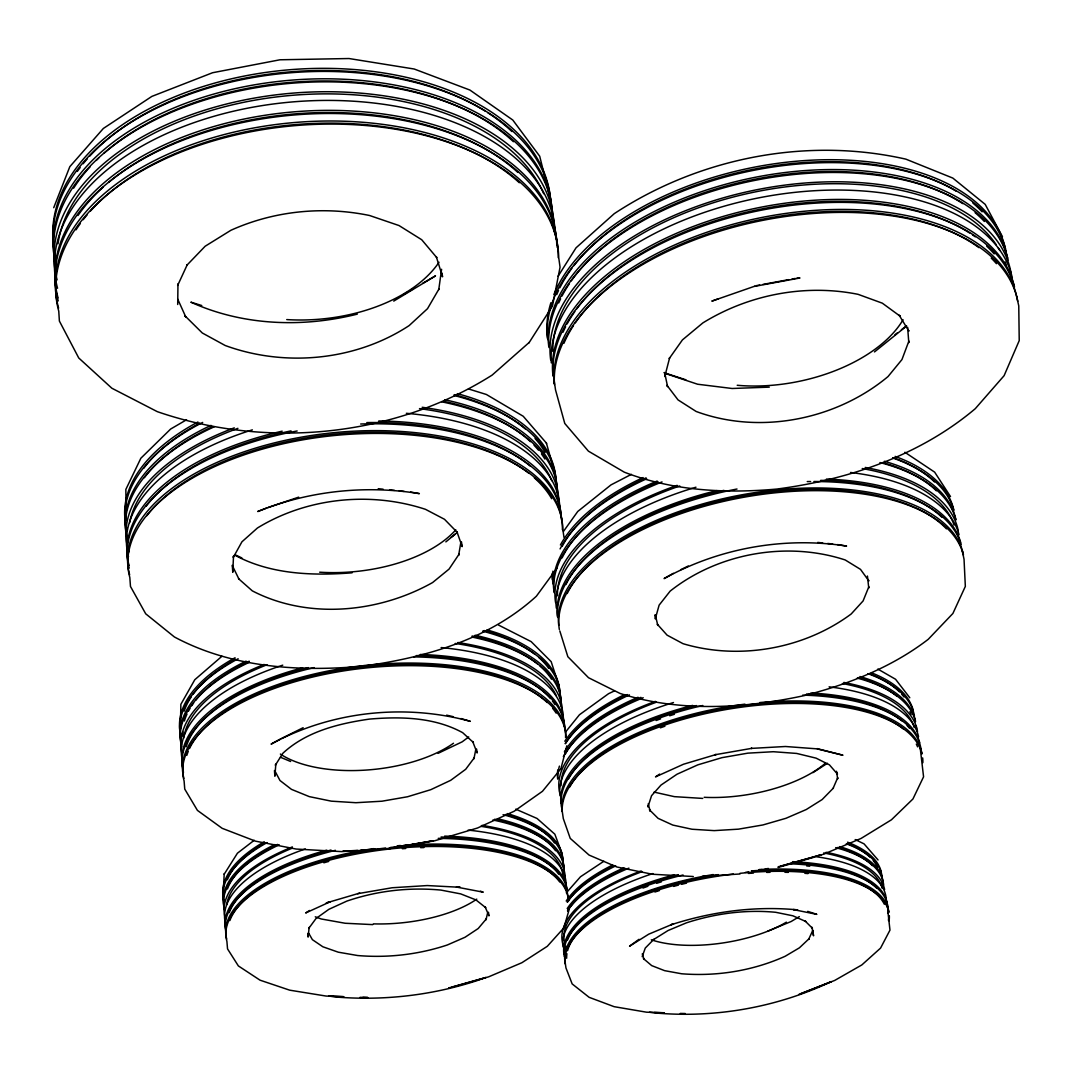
<?xml version="1.0" encoding="UTF-8"?>
<svg xmlns="http://www.w3.org/2000/svg" width="1073" height="1073" viewBox="0 0 1073 1073"><rect width="100%" height="100%" fill="white"/><g stroke="black" fill="none" stroke-linecap="round" stroke-linejoin="round"><path stroke-width="1.5" d="M177.702 304.491L177.97 283.916L177.675 285.418L187.198 264.83L186.769 265.353L205.171 246.227L230.923 230.266C274.151 210.804 323.174 205.895 369.555 215.499L399.008 225.545L421.716 239.735L436.778 257.627L436.389 256.983L442.545 276.794L441.969 273.038M180.398 728.46L180.868 704.317L194.79 679.719L221.937 656.274M224.19 874.213L237.428 853.209L254.207 840.28M223.251 893.098L224.217 873.61M441.593 269.269L438.75 289.683L438.964 288.986L427.523 308.662L409.148 325.588C355.606 360.743 285.096 367.422 225.196 345.506L202.301 332.992L184.932 315.811L185.777 316.951L177.742 299.166M460.773 542.858L458.667 555.197L459.177 554.003L449.051 569.106L432.62 582.532C378.756 612.817 308.112 619.818 252.303 590.861L238.514 578.682M552.555 305.483L560.052 267.19L558.698 257.466A252.168 148.49 -5 0 0 285.579 126.547A252.168 148.49 -5 0 0 58.76 311.183L59.391 321.068L78.745 357.98L111.86 388.225L157.275 411.643C266.788 449.399 393.845 437.248 492.145 375.094L529.297 342.354M475.755 749.705L473.931 758.772L474.387 757.672L465.695 769.287L450.687 780.326L430.81 789.674L407.552 796.756L381.961 801.209L355.901 802.711L331.289 801.155L309.279 796.622L291.454 789.352L279.973 780.5L275.52 772.104M642.191 956.647L645.275 948.063L654.034 939.157M487.518 913.338L486.002 919.816L486.404 918.796L478.209 928.521L465.011 937.265L447.374 944.964C418.564 954.554 387.889 958.082 357.644 955.533L338.263 952.18L322.852 946.775L312.391 939.666L308.756 933.309M560.978 768.483L566.826 745.815M563.942 927.609L569.213 909.341M53.717 207.706L69.825 166.664L103.357 128.452L151.87 96.396L212.561 72.736L280.013 59.78L349.02 58.532L414.218 69.021L469.907 90.052L512.787 120.028L539.719 156.242L549.483 195.729M812.851 930.278L808.613 939.438L809.163 938.634L799.398 947.835L785.181 956.258C752.911 970.797 716.885 976.564 681.65 973.774L664.589 970.649L651.687 965.606L643.398 958.565L644.041 959.436L642.271 953.87M833.077 788.414L837.731 777.643L837.651 778.864L836.538 771.272M558.081 276.244L576.027 247.836L614.239 213.675C699.073 157.785 806.547 136.633 905.88 159.153L952.824 178.078L985.202 204.38L1002.49 236.757M528.962 342.877L552.367 306.181M563.473 531.403L577.757 511.459L611.02 484.875L631.407 474.346M556.914 568.18L536.379 596.212C489.1 639.414 425.364 657.628 363.224 666.145C299.287 671.966 231.996 667.835 174.416 636.973L145.713 613.81L130.477 586.462L129.82 577.489A218.315 111.391 -5.7 0 1 328.982 436.081A218.315 111.391 -5.7 0 1 562.802 529.15L563.969 537.305M565.511 732.081L579.46 714.752L608.552 693.695L614.494 690.891M560.696 768.992L542.469 791.297L514.208 811.215L477.525 828.007L434.645 840.789L388.506 848.77L341.522 851.6L296.188 849.051L255.575 841.178L222.165 828.316L197.432 810.397L184.757 789.111L184.087 780.903A192.51 86.645 -6.1 0 1 361.534 668.452A192.51 86.645 -6.1 0 1 565.94 737.057M566.316 892.83L580.493 876.762L603.844 861.257M563.687 928.078L547.297 946.306L521.88 962.722L488.617 976.846L451.827 987.214M833.439 788.038L822.146 799.559L806.252 809.538L785.946 818.297L762.943 824.949L738.452 829.161L714.189 830.623L691.991 829.241L672.798 825.07L658.084 818.35L649.38 809.739M905.92 326.594L874.468 351.931M445.845 541.892L457.406 532.315M894.949 334.749L897.524 332.751M901.4 329.746L906.578 325.749M451.049 537.358L455.14 534.193M468.713 736.95L462.181 741.819L438.039 753.353M638.998 939.304L629.569 946.185L648.696 934.194L673.764 923.679L670.853 924.832C711.64 911.621 754.936 905.746 797.708 909.877L793.323 909.582L816.848 914.357L807.714 911.366M659.64 774.089L655.509 776.879L683.514 764.231L716.16 754.493L714.94 754.762L751.958 748.31L751.033 748.418L785.463 746.5L816.875 748.833L842.949 755.218L816.969 748.578M812.945 772.64L827.417 763.279M309.614 910.481L305.644 912.975L330.122 901.803L326.205 902.956L359.723 893.085M653.725 939.479L668.05 930.532L686.505 922.807C715.181 913.525 745.601 909.408 775.672 912.291L792.92 915.805L805.85 921.519L805.045 920.929L812.435 928.306L811.979 927.26L813.549 935.804L812.744 930.827M799.331 916.61L791.177 921.506L767.879 931.096M186.568 419.758L170.647 429.039L140.845 458.251L125.849 489.436L126.198 520.204M404.239 294.029L407.083 292.379M409.913 290.729L412.756 289.08M422.708 283.299L435.49 275.868L393.751 301.097M673.375 573.331L664.093 578.602C719.111 548.008 784.39 536.446 846.584 546.077L837.503 544.574M280.335 739.109L271.093 744.125C331.061 711.238 404.467 703.392 470.323 721.338L460.894 718.548M281.663 738.398L303.136 727.709M680.832 569.669L688.276 566.008M823.675 854.188L861.096 838.429L891.435 819.799L912.935 798.983L923.571 776.812L920.299 748.726M800.431 993.813L831.307 981.621C778.032 1006.782 718.293 1017.767 659.533 1013.314L649.527 1012.228M266.694 508.012L257.735 511.526C308.729 490.871 365.088 484.875 419.369 493.62L410.624 492.064M718.481 298.75L711.842 301.137L754.869 286.156M268.21 507.489L298.67 497.148M816.929 856.133L821.288 854.685L780.634 866.26M798.889 994.43L834.727 980.427L861.847 964.922L880.571 948.089L889.973 930.117L888.015 912.68M823.487 854.256L778.207 866.783M778.086 867.467L814.273 857.166M450.231 987.656L448.796 987.938L485.921 977.476L477.244 980.561C432.271 995.261 384.51 1000.774 337.351 997.125L328.727 996.079L343.387 996.616M357.296 314.134C302.345 327.882 242.833 325.709 190.86 302.17L201.764 305.537M756.452 285.619L759.684 285.016M762.93 284.412L788.803 279.637M792.048 279.047L795.281 278.444M754.507 286.384L799.975 277.987L796.89 278.148M388.131 848.569L433.009 840.776L388.01 848.743M357.617 893.702L392.181 887.747L427.269 885.56L460.223 887.291L456.414 887.036L483.226 892.186L480.396 891.167M745.453 872.389L748.726 871.826M752.012 871.263L755.285 870.699M758.557 870.149L761.83 869.586M765.103 869.023L768.375 868.459M702.225 876.346L739.981 873.985M357.51 850.366L342.904 851.238L347.504 851.184M360.756 850.165L375.376 849.293M378.621 849.092L388.359 848.502M352.092 572.808C312.458 575.933 270.248 574.417 234.571 555.036M769.287 387.138L732.121 388.493L697.611 384.228L664.925 373.337M702.721 798.419L674.354 796.649L654.074 792.102M685.258 1013.529L680.242 1013.435M362.915 997.354L367.798 997.528L360.059 997.34M343.897 996.737L326.125 996.066L289.67 990.164L260.055 980.185L238.367 965.928L227.543 948.908L226.899 941.356A172.163 69.329 -6.3 0 1 386.857 849.32A172.163 69.329 -6.3 0 1 568.422 901.293M654.396 1012.402L664.147 1012.764M664.187 1012.845L646.509 1012.188L614.145 1006.675L589.131 997.327L572.164 983.928L565.954 967.926L564.934 960.697M372.747 924.618L345.117 923.249L321.216 918.971L315.274 916.798M693.279 876.52L652.317 874.24L616.814 866.984L589.077 855.074L570.246 838.402L563.312 818.619L562.172 810.799A182.33 77.873 -9.3 0 1 731.598 708.623A182.33 77.873 -9.3 0 1 921.814 753.246M817.72 542.428L822.696 542.951M827.685 543.461L832.661 543.984M378.246 488.684L383.101 489.194M389.579 489.865L394.435 490.374M399.29 490.884L404.145 491.394M446.636 715.155L452.98 716.616M468.472 388.936L486.391 394.488L523.222 416.257L546.385 443.055L554.754 472.737M664.013 372.666L685.862 379.802M904.874 452.256L934.65 472.147L950.504 496.571M476.197 900.006L460.706 893.889L440.99 890.094C409.269 887.076 376.999 890.764 346.834 901.105L328.888 909.314L316.039 918.488L308.716 928.44L309.172 927.394L308.085 937.105L307.83 933.416M280.469 757.256L290.635 761.495M515.751 809.163L537.037 818.458L554.835 834.19L561.85 853.035M498.476 625.023L531.148 641.614L551.16 661.665L558.631 684.695M236.087 555.184L241.894 557.973M855.194 839.555L864.047 843.861L878.063 859.969M877.835 669.069L895.553 679.249L909.797 697.772M475.782 899.778L485.734 907.691L485.09 906.765L488.966 915.873L488.456 912.224M457.326 532.436L444.477 519.278L425.471 509.326C370.453 491.193 306.972 497.604 257.44 527.996L241.935 541.811L233.27 557.424L233.512 556.042L232.774 572.258L232.345 566.034M649.795 810.155L650.265 811.282L648.172 803.878M238.971 579.152L232.197 565.337M908.657 330.444L908.911 331.155L899.161 315.194L900.126 316.186L882.328 303.176L858.092 294.337C805.179 283.674 748.686 294.592 702.869 322.906L682.428 339.9L669.244 358.53L669.592 357.953L664.777 376.516L664.925 375.04M456.991 531.846L462.155 546.626L461.457 541.838M868.272 579.728L868.862 580.949L860.492 569.361L845.189 559.958C786.992 540.872 718.159 553.051 670.156 591.116L659.117 605.145L655.295 618.839L655.026 614.883M836.967 773.016L837.49 774.143L829.429 764.848L816.084 758.142L796.635 753.434L773.325 751.717L747.827 753.152L721.955 757.659L697.839 764.848L677.009 774.223L661.008 785.06L651.552 795.683L647.944 806.95L648.065 805.716M546.385 443.055L546.573 443.739M559.824 630.978L567.845 656.716L588.527 677.72L620.114 693.48C679.813 712.351 743.897 708.609 804.388 695.572C848.595 684.212 891.784 667.326 928.239 639.307L952.891 613.474L965.338 586.408L964.037 559.221L962.36 551.388M655.335 615.205L657.843 625.452L657.306 624.231L667.084 635.149L683.045 643.693C739.27 660.458 804.093 648.937 851.197 613.971L863.094 600.934L868.848 586.743L868.768 588.071L867.427 576.027M1016.668 296.564L1018.76 305.885L1019.229 340.61L1004.113 375.657L975.263 408.692C919.561 455.663 848.475 479.644 777.04 489.033C725.576 493.687 672.959 490.911 624.325 472.187L588.393 451.143L564.774 423.459L555.532 389.928L554.285 381.331M664.63 372.479L667.58 386.642L666.963 385.328L678.029 399.894L696.149 411.469C759.872 435.034 836.189 419.798 888.042 376.543L901.95 359.576L908.871 341.107L908.791 342.569L907.624 327.238M476.573 749.008L477.136 752.978L472.697 741.537L473.421 742.516L462.664 732.671C434.297 717.14 400.792 716.429 369.327 719.111C338.531 723.578 306.261 731.504 282.856 753.273L275.305 765.25L275.828 764.11L274.876 776.208L274.46 770.521M455.81 529.821A119.009 62.06 -5.7 0 1 319.687 572.191M453.49 743.254A105.047 48.339 -6 0 1 280.375 754.051M825.11 763.453A99.655 43.577 -9.4 0 1 704.143 797.306M786.375 922.163A89.609 35.315 -8.9 0 1 651.324 939.787M476.774 899.134A94.142 38.856 -6.3 0 1 373.324 923.866M903.064 319.727A128.331 71.623 -11.6 0 1 737.218 385.274M439.018 262.255A137.143 82.339 -5 0 1 286.746 319.58M887.948 909.917A163.673 63.307 -8.9 0 1 887.693 913.284M564.25 956.472A163.673 63.307 -8.9 0 1 683.085 875.005M789.527 863.792A163.673 63.307 -8.9 0 1 887.76 906.564M888.86 916.852A163.82 63.119 -8.9 0 1 888.39 920.232M564.961 961.77A163.82 63.119 -8.9 0 1 713.25 874.549M759.174 869.546A163.82 63.119 -8.9 0 1 888.766 911.835M642.995 888.042A161.647 62.516 -8.9 0 1 647.877 886.271M656.783 883.28A161.647 62.516 -8.9 0 1 661.37 881.832M806.655 865.898A161.647 62.516 -8.9 0 1 809.766 866.219M565.659 950.732A161.58 62.596 -8.9 0 1 565.927 946.185M567.59 939.908A161.58 62.596 -8.9 0 1 678.444 874.683M793.323 862.652A161.58 62.596 -8.9 0 1 876.641 888.149M563.915 953.964A163.619 63.387 -8.9 0 1 674.568 874.777M792.531 861.659A163.619 63.387 -8.9 0 1 887.532 907.718M889.329 915.698A163.887 63.025 -8.9 0 1 889.088 920.728M565.243 963.97A163.887 63.025 -8.9 0 1 733.382 874.052M739.927 873.342A163.887 63.025 -8.9 0 1 888.913 912.399M654.919 892.012A161.849 62.247 -8.9 0 1 659.466 890.536M673.562 886.405A161.849 62.247 -8.9 0 1 678.377 885.131M681.61 884.313A161.849 62.247 -8.9 0 1 686.465 883.146M748.418 873.435A161.849 62.247 -8.9 0 1 753.447 873.073M766.726 872.416A161.849 62.247 -8.9 0 1 769.985 872.322M784.967 872.282A161.849 62.247 -8.9 0 1 788.36 872.376M804.844 873.315A161.849 62.247 -8.9 0 1 808.009 873.596M567.51 910.749A163.056 64.139 -8.9 0 1 628.899 868.137M835.693 847.63A163.056 64.139 -8.9 0 1 883.629 885.024M562.802 943.744A163.244 63.884 -8.9 0 1 641.198 870.954M826.103 852.297A163.244 63.884 -8.9 0 1 884.608 889.584M567.215 908.536A162.989 64.219 -8.9 0 1 623.936 867.869M839.636 846.61A162.989 64.219 -8.9 0 1 883.32 884.393M566.651 958.256A161.782 62.328 -8.9 0 1 566.933 953.723M567.59 950.624A161.782 62.328 -8.9 0 1 718.32 874.616M751.395 870.9A161.782 62.328 -8.9 0 1 884.353 904.271M562.976 946.923A163.418 63.656 -8.9 0 1 652.907 873.556M815.507 856.63A163.418 63.656 -8.9 0 1 886.218 900.73M564.21 940.793A161.218 63.079 -8.9 0 1 642.258 871.584M823.729 852.941A161.218 63.079 -8.9 0 1 882.221 888.31M567.671 910.91A160.963 63.414 -8.9 0 1 625.197 868.406M837.933 847.362A160.963 63.414 -8.9 0 1 872.416 865.629M882.261 882.301A162.841 64.407 -8.9 0 1 881.818 885.413M567.335 902.017A162.841 64.407 -8.9 0 1 615.728 865.884M846.275 843.794A162.841 64.407 -8.9 0 1 882.234 877.634M567.389 902.219A160.762 63.683 -8.9 0 1 613.957 865.509M847.576 843.606A160.762 63.683 -8.9 0 1 869.801 856.978M873.194 860.6A160.762 63.683 -8.9 0 1 877.312 866.944M881.832 875.461A162.788 64.487 -8.9 0 1 881.939 878.572M566.209 901.012A162.788 64.487 -8.9 0 1 612.562 865.039M847.563 842.198A162.788 64.487 -8.9 0 1 881.349 872.403M226.309 933.483A171.935 69.624 -6.3 0 1 335.406 850.326M438.227 838.362A171.935 69.624 -6.3 0 1 567.376 893.514M226.725 939.036A172.096 69.41 -6.3 0 1 373.726 848.636M397.117 845.819A172.096 69.41 -6.3 0 1 400.484 845.524M403.85 845.256A172.096 69.41 -6.3 0 1 568.113 899M229.26 912.64A169.722 68.846 -6.3 0 1 331.021 850.031M441.057 837.02A169.722 68.846 -6.3 0 1 558.684 874.133M226.135 931.176A171.868 69.705 -6.3 0 1 326.836 850.124M444.651 836.122A171.868 69.705 -6.3 0 1 567.067 891.234M323.858 862.799A170.017 68.457 -6.3 0 1 328.74 861.418M402.362 848.73A170.017 68.457 -6.3 0 1 405.701 848.475M420.643 847.67A170.017 68.457 -6.3 0 1 423.915 847.563M224.525 910.011A171.237 70.51 -6.3 0 1 279.221 844.786M492.923 820A171.237 70.51 -6.3 0 1 564.25 870.324M481.992 825.378A171.452 70.228 -6.3 0 1 564.988 882.167M225.089 917.361A171.452 70.228 -6.3 0 1 292.379 846.919M224.351 907.718A171.17 70.59 -6.3 0 1 274.581 844.572M497.51 818.726A171.17 70.59 -6.3 0 1 563.942 868.057M223.935 902.232A171.009 70.791 -6.3 0 1 267.11 842.6M503.076 814.675A171.009 70.791 -6.3 0 1 563.218 862.625M225.571 923.799A171.64 69.986 -6.3 0 1 305.336 848.931M468.11 830.113A171.64 69.986 -6.3 0 1 566.088 883.937M226.564 904.941A169.333 69.356 -6.3 0 1 292.124 848.207M480.878 826.317A169.333 69.356 -6.3 0 1 563.124 877.821M229.863 920.58A169.95 68.551 -6.3 0 1 385.583 848.005M390.505 847.442A169.95 68.551 -6.3 0 1 559.73 881.979M227.449 888.954A169.051 69.705 -6.3 0 1 277.572 844.424M494.599 819.262A169.051 69.705 -6.3 0 1 555.546 850.728M227.355 879.753A168.823 70 -6.3 0 1 263.381 843.727M505.826 814.447A168.823 70 -6.3 0 1 554.513 842.962M223.761 899.939A170.942 70.885 -6.3 0 1 264.253 841.755M507.288 813.589A170.942 70.885 -6.3 0 1 562.909 860.372M561.528 807.339A182.061 78.195 -9.3 0 1 702.775 705.511M802.725 695.13A182.061 78.195 -9.3 0 1 921.05 749.812M562.091 811.523A182.249 77.98 -9.3 0 1 744.97 704.156M759.764 702.56A182.249 77.98 -9.3 0 1 921.975 753.957M656.139 720.506A179.808 77.229 -9.3 0 1 660.579 718.883M669.726 715.771A179.808 77.229 -9.3 0 1 674.407 714.283M568.583 778.824A179.728 77.323 -9.3 0 1 696.471 705.565M806.547 693.976A179.728 77.323 -9.3 0 1 901.856 720.815M907.114 725.589A179.728 77.323 -9.3 0 1 909.394 728.111M560.978 803.382A181.994 78.302 -9.3 0 1 692.595 705.404M810.812 692.997A181.994 78.302 -9.3 0 1 919.709 742.744M922.673 757.914A182.33 77.873 -9.3 0 1 922.86 762.675M660.391 727.829A180.063 76.907 -9.3 0 1 664.898 726.233M916.221 725.683A181.297 79.161 -9.4 0 1 916.436 728.902M557.772 778.327A181.297 79.161 -9.4 0 1 559.435 766.109M563.352 756.68A181.297 79.161 -9.4 0 1 643.21 697.732M857.247 678.082A181.297 79.161 -9.4 0 1 915.349 720.935M559.57 792.223A181.538 78.852 -9.4 0 1 655.348 701.366M843.807 682.455A181.538 78.852 -9.4 0 1 917.522 731.638M557.692 779.132A181.216 79.254 -9.4 0 1 557.772 769.931M564.398 751.838A181.216 79.254 -9.4 0 1 638.059 697.276M859.916 676.54A181.216 79.254 -9.4 0 1 915.537 721.727M559.945 795.75A181.753 78.597 -9.3 0 1 673.482 702.533M829.094 686.841A181.753 78.597 -9.3 0 1 918.555 736.695M561.045 785.677A179.285 77.873 -9.4 0 1 656.421 702.185M842.439 683.528A179.285 77.873 -9.4 0 1 914.196 727.44M569.709 787.045A179.982 77.001 -9.3 0 1 725.75 708.126A179.982 77.001 -9.3 0 1 903.479 729.023M916.329 744.139A179.982 77.001 -9.3 0 1 917.589 746.848M565.216 754.292A178.963 78.262 -9.4 0 1 640.903 697.37M858.333 677.559A178.963 78.262 -9.4 0 1 897.028 696.35M909.877 711.748A178.963 78.262 -9.4 0 1 911.138 714.484M565.136 743.616A181.042 79.469 -9.4 0 1 629.408 694.875M867.722 673.616A181.042 79.469 -9.4 0 1 914.411 716.08M565.538 743.589A178.722 78.57 -9.4 0 1 627.437 694.566M869.68 673.737A178.722 78.57 -9.4 0 1 899.442 691.857M901.843 694.379A178.722 78.57 -9.4 0 1 903.989 696.967M564.814 741.215A180.961 79.563 -9.4 0 1 624.54 694.593M871.424 672.771A180.961 79.563 -9.4 0 1 913.271 710.567M183.483 772.345A192.215 86.993 -6 0 1 314.161 667.607M413.789 656.891A192.215 86.993 -6 0 1 564.774 728.621M363.492 665.595A192.416 86.752 -6.1 0 1 565.551 737.58M183.912 778.381A192.416 86.752 -6.1 0 1 361.856 665.77M186.192 746.768A189.747 86.014 -6 0 1 308.434 667.607M416.351 655.59A189.747 86.014 -6 0 1 550.489 698.617M552.434 701.004A189.747 86.014 -6 0 1 555.009 704.626M183.309 769.837A192.134 87.101 -6 0 1 302.707 667.795M420.308 654.463A192.134 87.101 -6 0 1 564.438 726.139M472.026 637.054A191.356 88.013 -6 0 1 561.273 706.49M181.686 746.835A191.356 88.013 -6 0 1 249.405 662.242M457.849 642.512A191.624 87.704 -6 0 1 562.359 714.363M182.249 754.815A191.624 87.704 -6 0 1 264.092 664.442M181.511 744.34A191.276 88.12 -6 0 1 246.119 661.142M475.098 635.243A191.276 88.12 -6 0 1 560.964 700.991M182.558 736.024A188.902 87.02 -6 0 1 182.49 732.711M184.368 721.029A188.902 87.02 -6 0 1 186.997 714.095M188.392 711.292A188.902 87.02 -6 0 1 189.961 708.502M191.718 705.712A188.902 87.02 -6 0 1 193.65 702.936M195.755 700.173A188.902 87.02 -6 0 1 249.258 661.209M472.093 636.007A188.902 87.02 -6 0 1 537.439 663.865M540.095 666.105A188.902 87.02 -6 0 1 551.535 679.209M182.665 735.22A188.982 86.913 -6 0 1 182.866 731.893M482.582 631.139A191.074 88.348 -6 0 1 560.119 698.161M181.096 738.372A191.074 88.348 -6 0 1 238.152 658.768M182.745 761.817A191.866 87.423 -6 0 1 282.749 665.166M441.137 647.569A191.866 87.423 -6 0 1 563.338 718.226M183.631 738.251A189.25 86.605 -6 0 1 267.083 664.724M455.207 643.465A189.25 86.605 -6 0 1 556.297 695.72M186.809 755.405A190.028 85.666 -6.1 0 1 188.271 751.328M189.478 748.578A190.028 85.666 -6.1 0 1 355.713 667.728A190.028 85.666 -6.1 0 1 547.203 702.533M552.649 708.354A190.028 85.666 -6.1 0 1 556.176 713.143M184.194 711.117A188.62 87.342 -6 0 1 191.088 697.128M193.019 694.338A188.62 87.342 -6 0 1 235.443 659.265M483.99 630.562A188.62 87.342 -6 0 1 534.917 654.275M538.941 657.628A188.62 87.342 -6 0 1 548.705 668.331M180.921 735.89A190.994 88.455 -6 0 1 235.067 657.762M487.048 629.905A190.994 88.455 -6 0 1 559.811 692.662M557.692 617.471A205.184 99.011 -10.1 0 1 737.017 489.02M807.258 481.576A205.184 99.011 -10.1 0 1 810.584 481.536M813.87 481.522A205.184 99.011 -10.1 0 1 960.456 542.549M558.738 625.331A205.412 98.756 -10.1 0 1 745.722 494.116A205.412 98.756 -10.1 0 1 963.46 555.076M565.914 584.597A202.529 97.884 -10.1 0 1 723.899 490.374M820.684 480.369A202.529 97.884 -10.1 0 1 942.081 517.427M557.504 616.479A205.077 99.132 -10.1 0 1 716.952 490.576M826.438 479.068A205.077 99.132 -10.1 0 1 961.22 544.668M559.341 629.529A205.506 98.649 -10.1 0 1 741.215 497.724A205.506 98.649 -10.1 0 1 963.286 554.513M554.178 592.658A204.205 100.124 -10.1 0 1 662.028 481.925M879.914 462.557A204.205 100.124 -10.1 0 1 955.735 519.345M555.573 602.543A204.514 99.776 -10.1 0 1 677.17 485.358M865.2 467.452A204.514 99.776 -10.1 0 1 958.243 530.786M554.057 591.706A204.111 100.218 -10.1 0 1 657.186 481.053M884.353 461.269A204.111 100.218 -10.1 0 1 955.922 520.003M552.957 583.913A203.883 100.486 -10.1 0 1 552.944 571.131M560.079 548.933A203.883 100.486 -10.1 0 1 646.643 478.786M892.615 457.956A203.883 100.486 -10.1 0 1 953.87 510.627M556.351 608.176A204.782 99.467 -10.1 0 1 695.961 487.209M850.513 472.482A204.782 99.467 -10.1 0 1 959.061 534.797M557.464 595.77A201.965 98.528 -10.1 0 1 679.759 485.975M862.249 468.552A201.965 98.528 -10.1 0 1 954.058 525.046M552.421 579.715A203.79 100.58 -10.2 0 1 552.219 573.317M560.414 545.004A203.79 100.58 -10.2 0 1 643.116 477.565M895.137 456.414A203.79 100.58 -10.2 0 1 953.709 509.675M567.188 593.557A202.851 97.522 -10.1 0 1 747.116 495.27A202.851 97.522 -10.1 0 1 946.466 528.855M562.118 557.88A201.563 98.971 -10.1 0 1 658.46 482.126M882.663 462.584A201.563 98.971 -10.1 0 1 936.421 490.804M562.158 546.425A201.255 99.333 -10.2 0 1 646.094 477.847M893.299 457.675A201.255 99.333 -10.2 0 1 934.556 481.992M129.229 568.127A217.953 111.793 -5.6 0 1 297.154 430.984M360.676 424.009A217.953 111.793 -5.6 0 1 561.487 519.936M129.645 574.726A218.208 111.512 -5.6 0 1 331.798 432.888A218.208 111.512 -5.6 0 1 562.4 529.646M146.263 506.134A215.137 110.519 -5.6 0 1 291.038 430.903M366.805 422.588A215.137 110.519 -5.6 0 1 530.411 466.192M129.055 565.377A217.846 111.914 -5.6 0 1 282.186 431.172M378.756 420.978A217.846 111.914 -5.6 0 1 561.099 517.24M127.459 540.255A216.853 112.973 -5.6 0 1 214.372 426.732M441.781 401.839A216.853 112.973 -5.6 0 1 557.571 492.494M422.158 407.284A217.189 112.611 -5.6 0 1 558.792 504.31M128.908 551.951A217.189 112.611 -5.6 0 1 234.29 427.859M444.906 399.773A216.746 113.081 -5.6 0 1 557.182 492.896M127.285 537.533A216.746 113.081 -5.6 0 1 210.979 425.377M126.882 531.028A216.491 113.362 -5.6 0 1 202.676 422.44M454.322 395.535A216.491 113.362 -5.6 0 1 556.27 483.4M128.492 556.619A217.497 112.289 -5.6 0 1 252.343 429.857M406.345 413.306A217.497 112.289 -5.6 0 1 559.865 508.602M129.685 522.591A214.493 111.203 -5.6 0 1 237.911 428.342M419.503 408.612A214.493 111.203 -5.6 0 1 551.75 480.691M457.313 393.643A216.384 113.47 -5.6 0 1 555.894 483.829M126.708 528.318A216.384 113.47 -5.6 0 1 197.915 422.011M146.894 515.67A215.499 110.117 -5.6 0 1 329.29 434.739A215.499 110.117 -5.6 0 1 528.962 473.367M534.354 477.861A215.499 110.117 -5.6 0 1 551.67 498.69M144.359 477.713A214.05 111.672 -5.6 0 1 212.709 426.544M443.578 401.262A214.05 111.672 -5.6 0 1 530.438 441.66M534.072 445.255A214.05 111.672 -5.6 0 1 538.485 450.177M541.449 453.959A214.05 111.672 -5.6 0 1 544.91 459.07M143.728 468.311A213.688 112.048 -5.6 0 1 199.806 423.097M454.161 394.649A213.688 112.048 -5.6 0 1 525.247 428.905M535.051 438.468A213.688 112.048 -5.6 0 1 545.138 452.471M553.172 376.449A235.175 129.337 -11.4 0 1 762.286 210.013A235.175 129.337 -11.4 0 1 1014.401 286.907M554.191 383.53A235.47 129.042 -11.4 0 1 766.323 216.612A235.47 129.042 -11.4 0 1 1016.748 296.859M563.043 332.174A232.117 127.848 -11.4 0 1 565.632 326.715M567.081 323.966A232.117 127.848 -11.4 0 1 574.793 311.599M576.751 308.863A232.117 127.848 -11.4 0 1 969.563 232.948M972.46 234.853A232.117 127.848 -11.4 0 1 975.263 236.811M986.704 246.16A232.117 127.848 -11.4 0 1 994.175 253.912M552.93 375.201A235.041 129.457 -11.4 0 1 763.185 206.781A235.041 129.457 -11.4 0 1 1014.481 287.215M554.459 384.697A235.604 128.908 -11.4 0 1 769.851 219.026A235.604 128.908 -11.4 0 1 1017.74 301.285M550.664 359.804A234.29 130.209 -11.5 0 1 761.267 188.861A234.29 130.209 -11.5 0 1 1011.115 273.494M548.746 346.364A233.766 130.718 -11.5 0 1 758.906 176.576A233.766 130.718 -11.5 0 1 1008.043 260.109M547.766 339.618A233.471 131.013 -11.5 0 1 756.143 169.856A233.471 131.013 -11.5 0 1 1006.139 251.793M548.987 347.558A233.901 130.598 -11.5 0 1 756.586 180.049A233.901 130.598 -11.5 0 1 1007.627 258.124M558.711 302.948A230.856 129.082 -11.5 0 1 560.602 298.831M561.984 296.068A230.856 129.082 -11.5 0 1 569.414 283.594M571.319 280.831A230.856 129.082 -11.5 0 1 962.857 203.655M975.116 212.709A230.856 129.082 -11.5 0 1 984.37 221.454M551.307 362.902A234.638 129.86 -11.4 0 1 764.244 196.815A234.638 129.86 -11.4 0 1 1012.349 278.175M552.877 351.408A231.379 128.572 -11.5 0 1 740.907 195.098A231.379 128.572 -11.5 0 1 996.294 244.805M998.078 247.568A231.379 128.572 -11.5 0 1 999.741 250.385M1005.025 261.96A231.379 128.572 -11.5 0 1 1006.018 264.91M547.565 338.438A233.351 131.134 -11.5 0 1 550.892 302.747M553.883 294.512A233.351 131.134 -11.5 0 1 791.673 161.674A233.351 131.134 -11.5 0 1 1005.481 249.003M563.902 343.333A232.546 127.419 -11.4 0 1 573.492 325.575M575.329 322.839A232.546 127.419 -11.4 0 1 766.954 218.356A232.546 127.419 -11.4 0 1 978.884 247.622M991.251 258.124A232.546 127.419 -11.4 0 1 996.455 263.676M556.699 294.646A230.44 129.484 -11.5 0 1 558.51 290.528M559.838 287.765A230.44 129.484 -11.5 0 1 571.842 268.357M573.921 265.621A230.44 129.484 -11.5 0 1 956.164 191.155M972.889 203.052A230.44 129.484 -11.5 0 1 982.13 211.837M58.224 300.909A251.686 148.946 -4.9 0 1 284.519 115.897A251.686 148.946 -4.9 0 1 557.195 247.367M58.599 308.166A252.034 148.624 -4.9 0 1 287.953 123.127A252.034 148.624 -4.9 0 1 558.268 257.681M77.953 215.539A248.399 147.216 -4.9 0 1 103.276 187.051M108.614 182.41A248.399 147.216 -4.9 0 1 517.843 172.418M58.063 297.892A251.538 149.08 -4.9 0 1 284.211 112.772A251.538 149.08 -4.9 0 1 556.753 244.403M56.601 270.316A250.224 150.274 -4.9 0 1 284.05 83.935A250.224 150.274 -4.9 0 1 552.729 220.542M57.11 279.879A250.68 149.858 -4.9 0 1 286.384 93.7A250.68 149.858 -4.9 0 1 554.097 231.54M56.44 267.338A250.076 150.408 -4.8 0 1 281.072 81.119A250.076 150.408 -4.8 0 1 552.273 214.385M56.064 260.189A249.741 150.703 -4.8 0 1 280.335 73.729A249.741 150.703 -4.8 0 1 551.214 207.371M73.635 188.164A246.964 148.517 -4.8 0 1 90.306 166.57M96.248 160.44A246.964 148.517 -4.8 0 1 98.743 158.026M103.92 153.291A246.964 148.517 -4.8 0 1 513.417 141.716M57.553 288.261A251.082 149.496 -4.9 0 1 283.218 102.807A251.082 149.496 -4.9 0 1 555.345 234.947M58.009 243.799A247.555 147.98 -4.9 0 1 284.265 96.06A247.555 147.98 -4.9 0 1 543.689 193.717M76.009 229.85A248.882 146.76 -4.9 0 1 80.354 223.492M83.211 219.697A248.882 146.76 -4.9 0 1 87.289 214.654M90.561 210.925A248.882 146.76 -4.9 0 1 519.319 182.745M77.336 171.412A246.482 148.946 -4.8 0 1 80.153 167.576M83.157 163.753A246.482 148.946 -4.8 0 1 87.423 158.71M89.676 156.202A246.482 148.946 -4.8 0 1 485.023 110.962M487.893 112.786A246.482 148.946 -4.8 0 1 511.955 131.563M55.903 257.225A249.593 150.837 -4.8 0 1 280.026 70.657A249.593 150.837 -4.8 0 1 550.784 204.447"/></g></svg>
